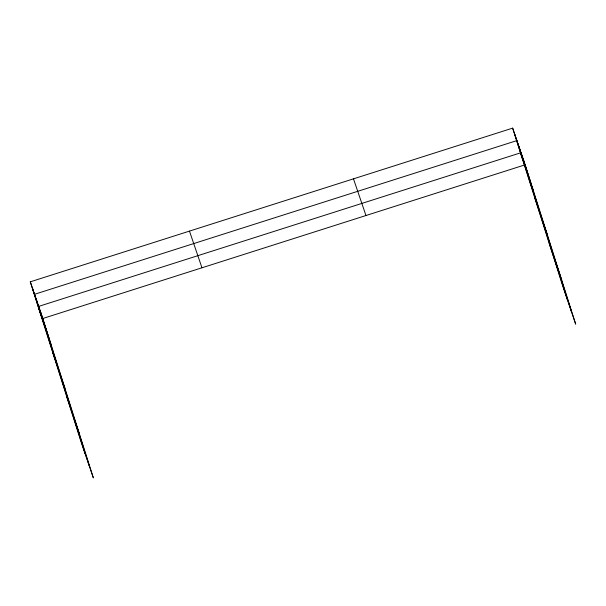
<?xml version="1.0" encoding="UTF-8"?>
<svg xmlns="http://www.w3.org/2000/svg" width="606" height="606" viewBox="0 0 606 606"><rect width="100%" height="100%" fill="white"/><g stroke="black" fill="none" stroke-linecap="round" stroke-linejoin="round"><path stroke-width="0.91" d="M30.3 281.828L42.791 318.506L93.347 477.876L80.856 441.198L30.3 281.828L512.653 128.124L525.144 164.802L575.7 324.172L563.209 287.494L512.653 128.124M42.791 318.506L525.144 164.802M520.812 153.833L533.295 190.511M534.803 197.942L547.294 234.62M549.218 243.385L561.709 280.063M353.48 178.846L365.963 215.524M189.473 231.106L201.965 267.784M38.458 307.537L50.949 344.208M52.449 351.647L64.94 388.325M66.865 397.089L79.356 433.767M523.084 158.749L531.235 184.459M571.579 312.075L521.024 152.697L38.67 306.401L89.226 465.772M518.963 146.644L527.114 172.354M567.458 299.97L516.903 140.592L34.55 294.296L85.105 453.674M514.774 134.358L522.933 160.067M40.731 312.454L48.881 338.163M36.61 300.349L44.761 326.058M32.421 288.062L40.579 313.772"/></g></svg>
